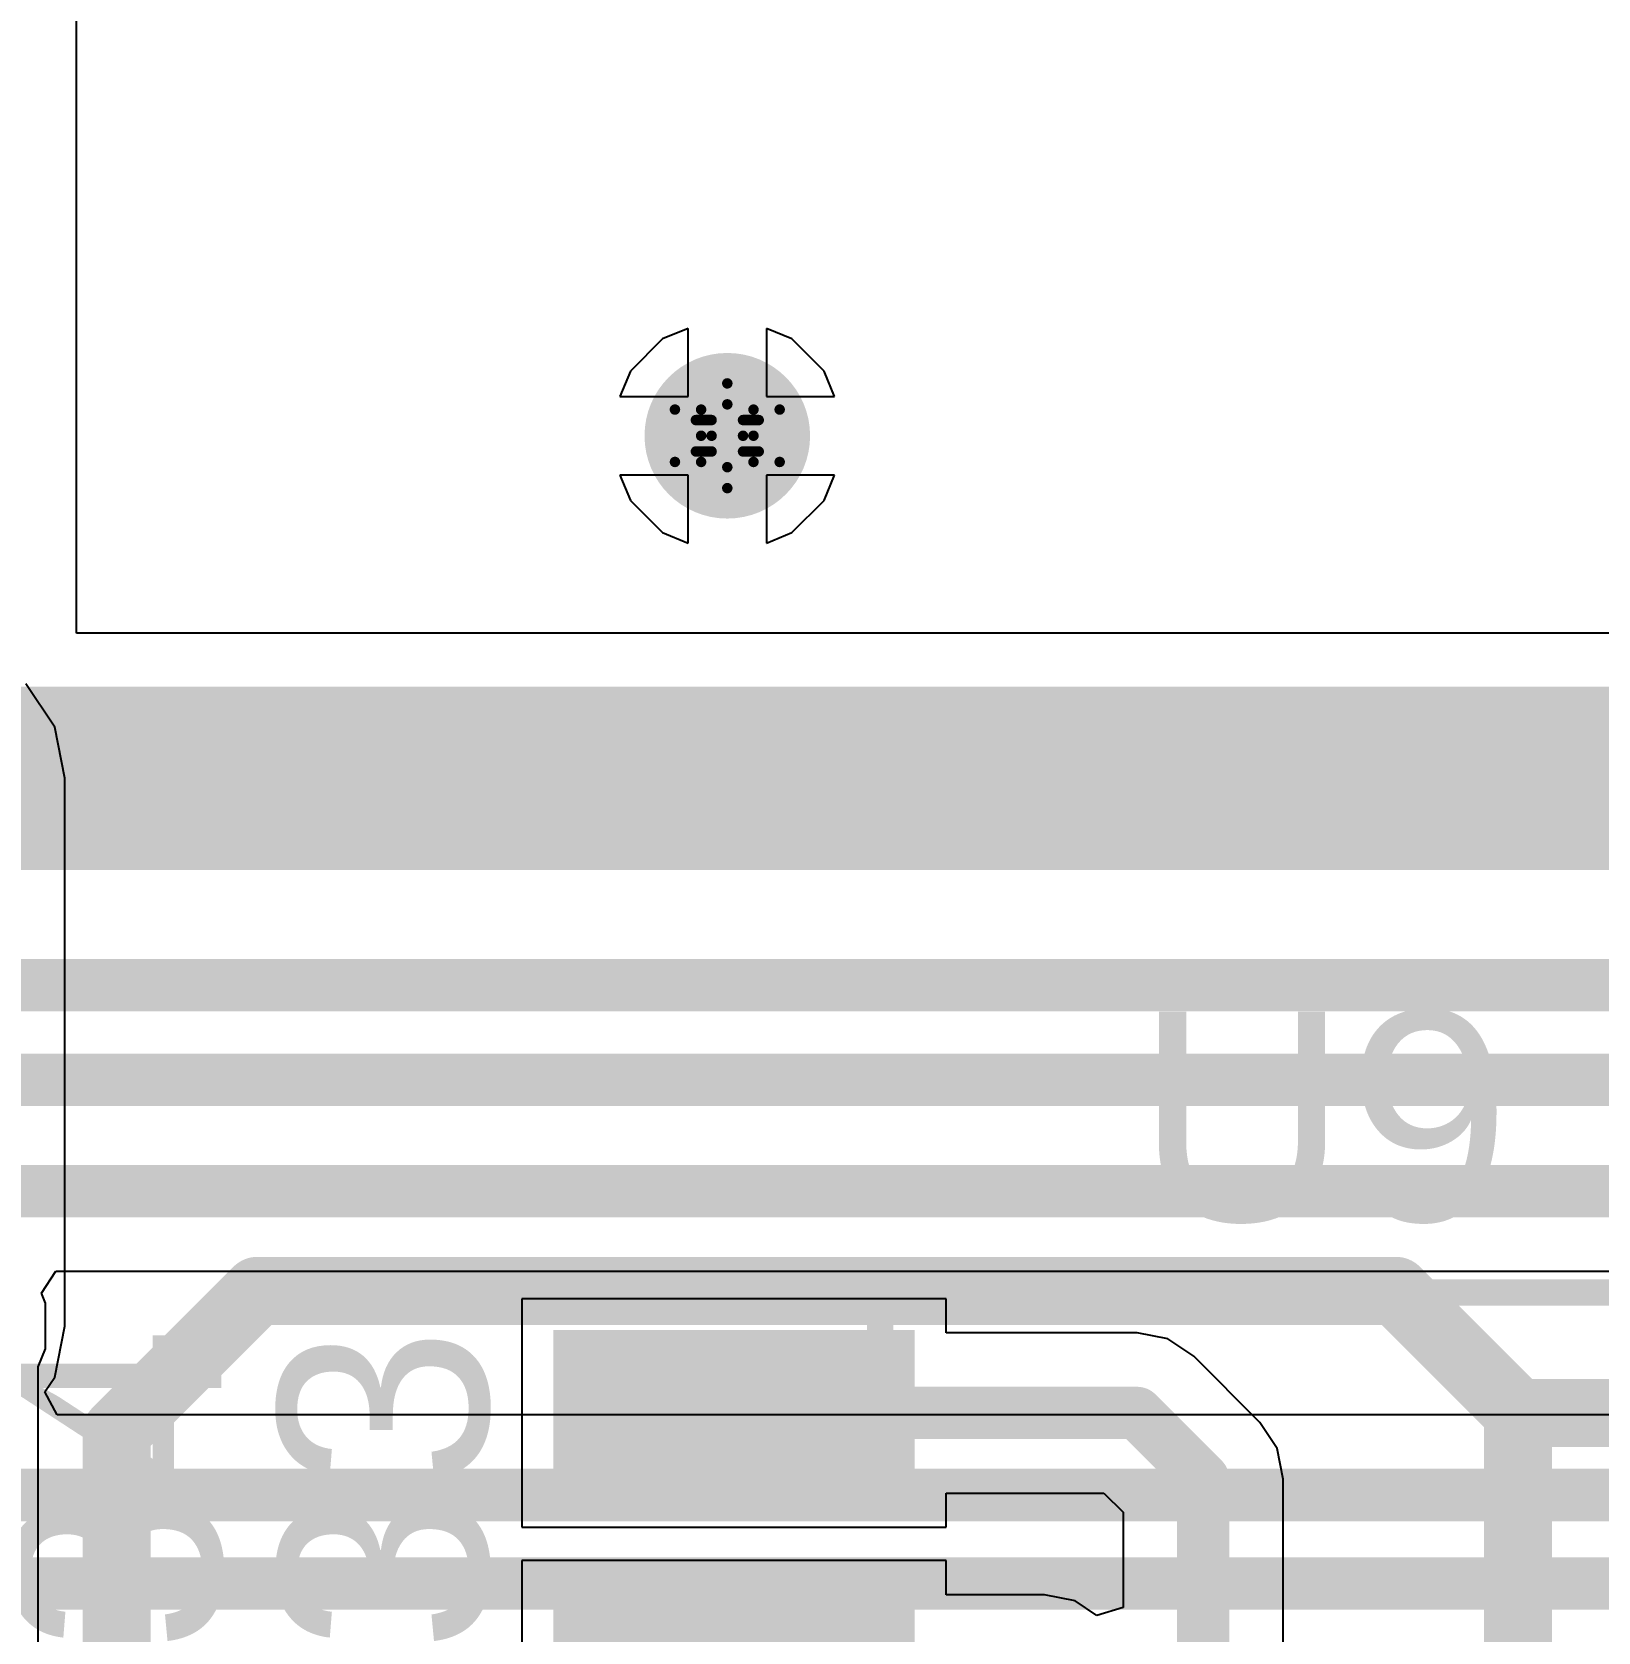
# Model space of a CAD drawing. Header units: inches. Extents: x -18 to 237, y -41 to 211.
# Drawn here: x 26.65 to 34.25, y 60.5 to 68.26 of the extents above; entities that cross this region are included whole.
import ezdxf

# ---------------------------------------------------------------- set-up
doc = ezdxf.new("R2010")
doc.units = ezdxf.units.IN
for name, color, linetype in [('Bottom Layer', 5, 'Continuous'), ('Bottom Solder', 6, 'Continuous'), ('Drill Drawing', 1, 'Continuous'), ('Top Layer', 1, 'Continuous'), ('Top Overlay', 2, 'Continuous'), ('Top Paste', 8, 'Continuous'), ('Top Solder', 216, 'Continuous'), ('Via Holes', 16, 'Continuous')]:
    doc.layers.add(name, color=color, linetype=linetype)
doc.styles.add('Arial', font='', dxfattribs={"height": 0.2})
doc.styles.get('Arial').set_extended_font_data('Arial')

# ---------------------------------------------------------------- blocks, each defined once
blk = doc.blocks.new('SOIC_8_27')
at = {"layer": 'Top Layer'}
for points in [[(-1.925, 2.205), (-1.925, 1.605), (-3.475, 1.605), (-3.475, 2.205)], [(3.475, 2.205), (3.475, 1.605), (1.925, 1.605), (1.925, 2.205)], [(-1.925, 0.935), (-1.925, 0.335), (-3.475, 0.335), (-3.475, 0.935)], [(3.475, 0.935), (3.475, 0.335), (1.925, 0.335), (1.925, 0.935)], [(-1.925, -0.335), (-1.925, -0.935), (-3.475, -0.935), (-3.475, -0.335)], [(3.475, -0.335), (3.475, -0.935), (1.925, -0.935), (1.925, -0.335)], [(-1.925, -1.605), (-1.925, -2.205), (-3.475, -2.205), (-3.475, -1.605)], [(3.475, -1.605), (3.475, -2.205), (1.925, -2.205), (1.925, -1.605)]]:
    blk.add_hatch(color=1, dxfattribs=at).paths.add_polyline_path(points)
at = {"layer": 'Top Overlay'}
blk.add_hatch(color=2, dxfattribs=at).paths.add_polyline_path([(-1.829, 1.5745), (-1.4988, 1.5745), (-1.4988, 2.2349), (-1.829, 2.2349)])
at = {"layer": 'Top Paste'}
for points in [[(-1.925, 2.205), (-1.925, 1.605), (-3.475, 1.605), (-3.475, 2.205)], [(3.475, 2.205), (3.475, 1.605), (1.925, 1.605), (1.925, 2.205)], [(-1.925, 0.935), (-1.925, 0.335), (-3.475, 0.335), (-3.475, 0.935)], [(3.475, 0.935), (3.475, 0.335), (1.925, 0.335), (1.925, 0.935)], [(-1.925, -0.335), (-1.925, -0.935), (-3.475, -0.935), (-3.475, -0.335)], [(3.475, -0.335), (3.475, -0.935), (1.925, -0.935), (1.925, -0.335)], [(-1.925, -1.605), (-1.925, -2.205), (-3.475, -2.205), (-3.475, -1.605)], [(3.475, -1.605), (3.475, -2.205), (1.925, -2.205), (1.925, -1.605)]]:
    blk.add_hatch(color=8, dxfattribs=at).paths.add_polyline_path(points)
at = {"layer": 'Top Solder'}
for points in [[(-1.8234, 2.3066), (-1.8234, 1.5034), (-3.5766, 1.5034), (-3.5766, 2.3066)], [(3.5766, 2.3066), (3.5766, 1.5034), (1.8234, 1.5034), (1.8234, 2.3066)], [(-1.8234, 1.0366), (-1.8234, 0.2334), (-3.5766, 0.2334), (-3.5766, 1.0366)], [(3.5766, 1.0366), (3.5766, 0.2334), (1.8234, 0.2334), (1.8234, 1.0366)], [(-1.8234, -0.2334), (-1.8234, -1.0366), (-3.5766, -1.0366), (-3.5766, -0.2334)], [(3.5766, -0.2334), (3.5766, -1.0366), (1.8234, -1.0366), (1.8234, -0.2334)], [(-1.8234, -1.5034), (-1.8234, -2.3066), (-3.5766, -2.3066), (-3.5766, -1.5034)], [(3.5766, -1.5034), (3.5766, -2.3066), (1.8234, -2.3066), (1.8234, -1.5034)]]:
    blk.add_hatch(color=216, dxfattribs=at).paths.add_polyline_path(points)
at = {"layer": 'Top Overlay'}
for points in [[(1.9906, 2.4892, 0.127, 0.127, 0), (-1.9906, 2.4892, 0.127, 0.127, 0)], [(-1.9906, 2.4892, 0.127, 0.127, 0), (-1.9906, 2.3114, 0.127, 0.127, 0)], [(1.9906, 2.4892, 0.127, 0.127, 0), (1.9906, 2.3114, 0.127, 0.127, 0)], [(-3.7592, 2.032, 0.127, 0.127, 0), (-3.7592, 1.778, 0.127, 0.127, 0)], [(-3.6322, 1.905, 0.127, 0.127, 0), (-3.7592, 2.032, 0.127, 0.127, 0)], [(-3.6322, 1.905, 0.127, 0.127, 0), (-3.7592, 1.778, 0.127, 0.127, 0)], [(-1.9906, -2.3114, 0.127, 0.127, 0), (-1.9906, -2.4892, 0.127, 0.127, 0)], [(1.9906, -2.3114, 0.127, 0.127, 0), (1.9906, -2.4892, 0.127, 0.127, 0)], [(1.9906, -2.4892, 0.127, 0.127, 0), (-1.9906, -2.4892, 0.127, 0.127, 0)]]:
    blk.add_lwpolyline(points, format="xyseb", dxfattribs=at)
for points in [[(-2.0223, 2.4892, 0.0635, 0.0635, 1), (-1.9588, 2.4892, 0.0635, 0.0635, 1)], [(-2.0223, 2.4892, 0.0635, 0.0635, 1), (-1.9588, 2.4892, 0.0635, 0.0635, 1)], [(1.9588, 2.4892, 0.0635, 0.0635, 1), (2.0223, 2.4892, 0.0635, 0.0635, 1)], [(1.9588, 2.4892, 0.0635, 0.0635, 1), (2.0223, 2.4892, 0.0635, 0.0635, 1)], [(-2.0223, 2.3114, 0.0635, 0.0635, 1), (-1.9588, 2.3114, 0.0635, 0.0635, 1)], [(1.9588, 2.3114, 0.0635, 0.0635, 1), (2.0223, 2.3114, 0.0635, 0.0635, 1)], [(-3.791, 2.032, 0.0635, 0.0635, 1), (-3.7275, 2.032, 0.0635, 0.0635, 1)], [(-3.791, 2.032, 0.0635, 0.0635, 1), (-3.7275, 2.032, 0.0635, 0.0635, 1)], [(-3.6639, 1.905, 0.0635, 0.0635, 1), (-3.6004, 1.905, 0.0635, 0.0635, 1)], [(-3.6639, 1.905, 0.0635, 0.0635, 1), (-3.6004, 1.905, 0.0635, 0.0635, 1)], [(-3.791, 1.778, 0.0635, 0.0635, 1), (-3.7275, 1.778, 0.0635, 0.0635, 1)], [(-3.791, 1.778, 0.0635, 0.0635, 1), (-3.7275, 1.778, 0.0635, 0.0635, 1)], [(-2.0223, -2.3114, 0.0635, 0.0635, 1), (-1.9588, -2.3114, 0.0635, 0.0635, 1)], [(1.9588, -2.3114, 0.0635, 0.0635, 1), (2.0223, -2.3114, 0.0635, 0.0635, 1)], [(-2.0223, -2.4892, 0.0635, 0.0635, 1), (-1.9588, -2.4892, 0.0635, 0.0635, 1)], [(-2.0223, -2.4892, 0.0635, 0.0635, 1), (-1.9588, -2.4892, 0.0635, 0.0635, 1)], [(1.9588, -2.4892, 0.0635, 0.0635, 1), (2.0223, -2.4892, 0.0635, 0.0635, 1)], [(1.9588, -2.4892, 0.0635, 0.0635, 1), (2.0223, -2.4892, 0.0635, 0.0635, 1)]]:
    blk.add_lwpolyline(points, format="xyseb", close=True, dxfattribs=at)

msp = doc.modelspace()

# ---------------------------------------------------------------- hatches: boundary and pattern name
at = {"layer": 'Bottom Layer'}
h = msp.add_hatch(color=5, dxfattribs=at)
edge = h.paths.add_edge_path()
edge.add_arc((30.0228, 66.297), 0.3, 0, 360)
at = {"layer": 'Bottom Solder'}
h = msp.add_hatch(color=6, dxfattribs=at)
edge = h.paths.add_edge_path()
edge.add_arc((30.0228, 66.297), 0.4016, 0, 360)
at = {"layer": 'Top Layer'}
h = msp.add_hatch(color=1, dxfattribs=at)
edge = h.paths.add_edge_path()
edge.add_arc((30.0228, 66.297), 0.3, 0, 360)
at = {"layer": 'Top Solder'}
h = msp.add_hatch(color=216, dxfattribs=at)
edge = h.paths.add_edge_path()
edge.add_arc((30.0228, 66.297), 0.4016, 0, 360)
at = {"layer": 'Via Holes'}
h = msp.add_hatch(color=7, dxfattribs=at)
edge = h.paths.add_edge_path()
edge.add_arc((30.0228, 66.297), 0.15, 0, 360)

# ---------------------------------------------------------------- linework, layer by layer
at = {"layer": 'Bottom Layer'}
for p, q in [((29.8323, 66.8177), (29.709, 66.7667)), ((29.8323, 66.4875), (29.8323, 66.8177)), ((30.3366, 66.7667), (30.2133, 66.8177)), ((30.2133, 66.8177), (30.2133, 66.4875)), ((29.709, 66.7667), (29.5531, 66.6108)), ((30.4925, 66.6108), (30.3366, 66.7667)), ((29.5531, 66.6108), (29.5021, 66.4875)), ((30.5435, 66.4875), (30.4925, 66.6108)), ((29.5021, 66.4875), (29.8323, 66.4875)), ((30.2133, 66.4875), (30.5435, 66.4875)), ((29.8323, 66.1065), (29.5021, 66.1065)), ((29.5021, 66.1065), (29.5531, 65.9832)), ((29.8323, 65.7763), (29.8323, 66.1065)), ((30.5435, 66.1065), (30.2133, 66.1065)), ((30.2133, 66.1065), (30.2133, 65.7763)), ((30.4925, 65.9832), (30.5435, 66.1065)), ((29.5531, 65.9832), (29.709, 65.8273)), ((30.3366, 65.8273), (30.4925, 65.9832)), ((29.709, 65.8273), (29.8323, 65.7763)), ((30.2133, 65.7763), (30.3366, 65.8273)), ((26.7602, 64.8835), (26.6198, 65.0935)), ((26.8094, 64.6357), (26.7602, 64.8835)), ((26.8094, 61.979), (26.8094, 64.6357)), ((26.7602, 61.7312), (26.8094, 61.979)), ((26.7126, 61.6601), (26.7602, 61.7312)), ((26.7725, 61.548), (26.7126, 61.6601)), ((49.4058, 61.548), (26.7725, 61.548))]:
    msp.add_line(p, q, dxfattribs=at)
for points in [[(21.231, 61.1596, 0.254, 0.254, 0), (49.4058, 61.1596, 0.254, 0.254, 0)], [(22.0204, 60.7308, 0.254, 0.254, 0), (48.6994, 60.7308, 0.254, 0.254, 0)]]:
    msp.add_lwpolyline(points, format="xyseb", dxfattribs=at)
at = {"layer": 'Drill Drawing'}
for points in [[(29.8958, 66.424, 0.0508, 0.0508, 0), (30.0228, 66.551, 0.0508, 0.0508, 0)], [(30.0228, 66.551, 0.0508, 0.0508, 0), (30.1498, 66.424, 0.0508, 0.0508, 0)], [(29.7688, 66.424, 0.0508, 0.0508, 0), (29.8958, 66.297, 0.0508, 0.0508, 0)], [(29.7688, 66.424, 0.0508, 0.0508, 0), (29.8958, 66.424, 0.0508, 0.0508, 0)], [(29.9466, 66.3732, 0.0508, 0.0508, 0), (30.0228, 66.4494, 0.0508, 0.0508, 0)], [(30.0228, 66.4494, 0.0508, 0.0508, 0), (30.099, 66.3732, 0.0508, 0.0508, 0)], [(30.1498, 66.424, 0.0508, 0.0508, 0), (30.2768, 66.424, 0.0508, 0.0508, 0)], [(30.1498, 66.297, 0.0508, 0.0508, 0), (30.2768, 66.424, 0.0508, 0.0508, 0)], [(29.8704, 66.3732, 0.0508, 0.0508, 0), (29.9466, 66.297, 0.0508, 0.0508, 0)], [(29.8704, 66.3732, 0.0508, 0.0508, 0), (29.9466, 66.3732, 0.0508, 0.0508, 0)], [(30.099, 66.3732, 0.0508, 0.0508, 0), (30.1752, 66.3732, 0.0508, 0.0508, 0)], [(30.099, 66.297, 0.0508, 0.0508, 0), (30.1752, 66.3732, 0.0508, 0.0508, 0)], [(29.7688, 66.17, 0.0508, 0.0508, 0), (29.8958, 66.297, 0.0508, 0.0508, 0)], [(29.8704, 66.2208, 0.0508, 0.0508, 0), (29.9466, 66.297, 0.0508, 0.0508, 0)], [(30.099, 66.297, 0.0508, 0.0508, 0), (30.1752, 66.2208, 0.0508, 0.0508, 0)], [(30.1498, 66.297, 0.0508, 0.0508, 0), (30.2768, 66.17, 0.0508, 0.0508, 0)], [(29.7688, 66.17, 0.0508, 0.0508, 0), (29.8958, 66.17, 0.0508, 0.0508, 0)], [(29.8704, 66.2208, 0.0508, 0.0508, 0), (29.9466, 66.2208, 0.0508, 0.0508, 0)], [(29.8958, 66.17, 0.0508, 0.0508, 0), (30.0228, 66.043, 0.0508, 0.0508, 0)], [(29.9466, 66.2208, 0.0508, 0.0508, 0), (30.0228, 66.1446, 0.0508, 0.0508, 0)], [(30.0228, 66.1446, 0.0508, 0.0508, 0), (30.099, 66.2208, 0.0508, 0.0508, 0)], [(30.0228, 66.043, 0.0508, 0.0508, 0), (30.1498, 66.17, 0.0508, 0.0508, 0)], [(30.099, 66.2208, 0.0508, 0.0508, 0), (30.1752, 66.2208, 0.0508, 0.0508, 0)], [(30.1498, 66.17, 0.0508, 0.0508, 0), (30.2768, 66.17, 0.0508, 0.0508, 0)]]:
    msp.add_lwpolyline(points, format="xyseb", dxfattribs=at)
for points in [[(30.0101, 66.551, 0.0254, 0.0254, 1), (30.0355, 66.551, 0.0254, 0.0254, 1)], [(30.0101, 66.551, 0.0254, 0.0254, 1), (30.0355, 66.551, 0.0254, 0.0254, 1)], [(29.7561, 66.424, 0.0254, 0.0254, 1), (29.7815, 66.424, 0.0254, 0.0254, 1)], [(29.7561, 66.424, 0.0254, 0.0254, 1), (29.7815, 66.424, 0.0254, 0.0254, 1)], [(29.8831, 66.424, 0.0254, 0.0254, 1), (29.9085, 66.424, 0.0254, 0.0254, 1)], [(29.8831, 66.424, 0.0254, 0.0254, 1), (29.9085, 66.424, 0.0254, 0.0254, 1)], [(30.0101, 66.4494, 0.0254, 0.0254, 1), (30.0355, 66.4494, 0.0254, 0.0254, 1)], [(30.0101, 66.4494, 0.0254, 0.0254, 1), (30.0355, 66.4494, 0.0254, 0.0254, 1)], [(30.1371, 66.424, 0.0254, 0.0254, 1), (30.1625, 66.424, 0.0254, 0.0254, 1)], [(30.1371, 66.424, 0.0254, 0.0254, 1), (30.1625, 66.424, 0.0254, 0.0254, 1)], [(30.2641, 66.424, 0.0254, 0.0254, 1), (30.2895, 66.424, 0.0254, 0.0254, 1)], [(30.2641, 66.424, 0.0254, 0.0254, 1), (30.2895, 66.424, 0.0254, 0.0254, 1)], [(29.8577, 66.3732, 0.0254, 0.0254, 1), (29.8831, 66.3732, 0.0254, 0.0254, 1)], [(29.8577, 66.3732, 0.0254, 0.0254, 1), (29.8831, 66.3732, 0.0254, 0.0254, 1)], [(29.9339, 66.3732, 0.0254, 0.0254, 1), (29.9593, 66.3732, 0.0254, 0.0254, 1)], [(29.9339, 66.3732, 0.0254, 0.0254, 1), (29.9593, 66.3732, 0.0254, 0.0254, 1)], [(30.0863, 66.3732, 0.0254, 0.0254, 1), (30.1117, 66.3732, 0.0254, 0.0254, 1)], [(30.0863, 66.3732, 0.0254, 0.0254, 1), (30.1117, 66.3732, 0.0254, 0.0254, 1)], [(30.1625, 66.3732, 0.0254, 0.0254, 1), (30.1879, 66.3732, 0.0254, 0.0254, 1)], [(30.1625, 66.3732, 0.0254, 0.0254, 1), (30.1879, 66.3732, 0.0254, 0.0254, 1)], [(29.8831, 66.297, 0.0254, 0.0254, 1), (29.9085, 66.297, 0.0254, 0.0254, 1)], [(29.8831, 66.297, 0.0254, 0.0254, 1), (29.9085, 66.297, 0.0254, 0.0254, 1)], [(29.9339, 66.297, 0.0254, 0.0254, 1), (29.9593, 66.297, 0.0254, 0.0254, 1)], [(29.9339, 66.297, 0.0254, 0.0254, 1), (29.9593, 66.297, 0.0254, 0.0254, 1)], [(30.0863, 66.297, 0.0254, 0.0254, 1), (30.1117, 66.297, 0.0254, 0.0254, 1)], [(30.0863, 66.297, 0.0254, 0.0254, 1), (30.1117, 66.297, 0.0254, 0.0254, 1)], [(30.1371, 66.297, 0.0254, 0.0254, 1), (30.1625, 66.297, 0.0254, 0.0254, 1)], [(30.1371, 66.297, 0.0254, 0.0254, 1), (30.1625, 66.297, 0.0254, 0.0254, 1)], [(29.7561, 66.17, 0.0254, 0.0254, 1), (29.7815, 66.17, 0.0254, 0.0254, 1)], [(29.7561, 66.17, 0.0254, 0.0254, 1), (29.7815, 66.17, 0.0254, 0.0254, 1)], [(29.8577, 66.2208, 0.0254, 0.0254, 1), (29.8831, 66.2208, 0.0254, 0.0254, 1)], [(29.8577, 66.2208, 0.0254, 0.0254, 1), (29.8831, 66.2208, 0.0254, 0.0254, 1)], [(29.8831, 66.17, 0.0254, 0.0254, 1), (29.9085, 66.17, 0.0254, 0.0254, 1)], [(29.8831, 66.17, 0.0254, 0.0254, 1), (29.9085, 66.17, 0.0254, 0.0254, 1)], [(29.9339, 66.2208, 0.0254, 0.0254, 1), (29.9593, 66.2208, 0.0254, 0.0254, 1)], [(29.9339, 66.2208, 0.0254, 0.0254, 1), (29.9593, 66.2208, 0.0254, 0.0254, 1)], [(30.0863, 66.2208, 0.0254, 0.0254, 1), (30.1117, 66.2208, 0.0254, 0.0254, 1)], [(30.0863, 66.2208, 0.0254, 0.0254, 1), (30.1117, 66.2208, 0.0254, 0.0254, 1)], [(30.1371, 66.17, 0.0254, 0.0254, 1), (30.1625, 66.17, 0.0254, 0.0254, 1)], [(30.1371, 66.17, 0.0254, 0.0254, 1), (30.1625, 66.17, 0.0254, 0.0254, 1)], [(30.1625, 66.2208, 0.0254, 0.0254, 1), (30.1879, 66.2208, 0.0254, 0.0254, 1)], [(30.1625, 66.2208, 0.0254, 0.0254, 1), (30.1879, 66.2208, 0.0254, 0.0254, 1)], [(30.2641, 66.17, 0.0254, 0.0254, 1), (30.2895, 66.17, 0.0254, 0.0254, 1)], [(30.2641, 66.17, 0.0254, 0.0254, 1), (30.2895, 66.17, 0.0254, 0.0254, 1)], [(30.0101, 66.1446, 0.0254, 0.0254, 1), (30.0355, 66.1446, 0.0254, 0.0254, 1)], [(30.0101, 66.1446, 0.0254, 0.0254, 1), (30.0355, 66.1446, 0.0254, 0.0254, 1)], [(30.0101, 66.043, 0.0254, 0.0254, 1), (30.0355, 66.043, 0.0254, 0.0254, 1)], [(30.0101, 66.043, 0.0254, 0.0254, 1), (30.0355, 66.043, 0.0254, 0.0254, 1)]]:
    msp.add_lwpolyline(points, format="xyseb", close=True, dxfattribs=at)
at = {"layer": 'Top Layer'}
for p, q in [((26.8665, 65.3402), (26.8665, 69.2354)), ((29.8323, 66.8177), (29.709, 66.7667)), ((29.8323, 66.4875), (29.8323, 66.8177)), ((30.3366, 66.7667), (30.2133, 66.8177)), ((30.2133, 66.8177), (30.2133, 66.4875)), ((29.709, 66.7667), (29.5531, 66.6108)), ((30.4925, 66.6108), (30.3366, 66.7667)), ((29.5531, 66.6108), (29.5021, 66.4875)), ((30.5435, 66.4875), (30.4925, 66.6108)), ((29.5021, 66.4875), (29.8323, 66.4875)), ((30.2133, 66.4875), (30.5435, 66.4875)), ((29.8323, 66.1065), (29.5021, 66.1065)), ((29.5021, 66.1065), (29.5531, 65.9832)), ((29.8323, 65.7763), (29.8323, 66.1065)), ((30.5435, 66.1065), (30.2133, 66.1065)), ((30.2133, 66.1065), (30.2133, 65.7763)), ((30.4925, 65.9832), (30.5435, 66.1065)), ((29.5531, 65.9832), (29.709, 65.8273)), ((30.3366, 65.8273), (30.4925, 65.9832)), ((29.709, 65.8273), (29.8323, 65.7763)), ((30.2133, 65.7763), (30.3366, 65.8273)), ((38.3821, 65.3402), (26.8665, 65.3402)), ((26.6953, 62.1392), (26.7658, 62.2448)), ((26.7658, 62.2448), (36.0019, 62.2448)), ((26.716, 62.0892), (26.6953, 62.1392)), ((26.716, 61.8688), (26.716, 62.0892)), ((31.0838, 62.1115), (29.0258, 62.1115)), ((29.0258, 62.1115), (29.0258, 61.0035)), ((31.0838, 61.9459), (31.0838, 62.1115)), ((32.0104, 61.9459), (31.0838, 61.9459)), ((32.159, 61.9164), (32.0104, 61.9459)), ((26.68, 61.7818), (26.716, 61.8688)), ((32.2851, 61.8322), (32.159, 61.9164)), ((26.68, 58.378), (26.68, 61.7818)), ((32.6059, 61.5114), (32.2851, 61.8322)), ((32.6901, 61.3853), (32.6059, 61.5114)), ((32.7196, 61.2367), (32.6901, 61.3853)), ((32.7196, 56.9482), (32.7196, 61.2367)), ((31.0838, 61.0035), (31.0838, 61.169)), ((31.0838, 61.169), (31.8495, 61.169)), ((31.8495, 61.169), (31.9427, 61.0758)), ((31.9427, 61.0758), (31.9427, 60.6138)), ((29.0258, 61.0035), (31.0838, 61.0035)), ((31.0838, 60.8415), (29.0258, 60.8415)), ((29.0258, 60.8415), (29.0258, 59.7335)), ((31.0838, 60.6759), (31.0838, 60.8415)), ((31.5614, 60.6759), (31.0838, 60.6759)), ((31.71, 60.6464), (31.5614, 60.6759)), ((31.8157, 60.5758), (31.71, 60.6464)), ((31.9427, 60.6138), (31.8157, 60.5758))]:
    msp.add_line(p, q, dxfattribs=at)
for points in [[(26.162, 64.6357, 0.889, 0.889, 0), (38.6739, 64.6357, 0.889, 0.889, 0)], [(25.2703, 63.633, 0.254, 0.254, 0), (37.4069, 63.633, 0.254, 0.254, 0)], [(25.5565, 63.1728, 0.254, 0.254, 0), (36.7477, 63.1728, 0.254, 0.254, 0)], [(25.7987, 62.6333, 0.254, 0.254, 0), (36.1628, 62.6333, 0.254, 0.254, 0)], [(27.0606, 61.4667, 0.3302, 0.3302, 0), (27.7435, 62.1496, 0.3302, 0.3302, 0)], [(27.7435, 62.1496, 0.3302, 0.3302, 0), (33.2661, 62.1496, 0.3302, 0.3302, 0)], [(33.2661, 62.1496, 0.3302, 0.3302, 0), (33.8582, 61.5575, 0.3302, 0.3302, 0)], [(33.8582, 61.5575, 0.3302, 0.3302, 0), (35.4548, 61.5575, 0.3302, 0.3302, 0)], [(33.8582, 59.3882, 0.3302, 0.3302, 0), (33.8582, 61.5575, 0.3302, 0.3302, 0)], [(27.0606, 58.6873, 0.3302, 0.3302, 0), (27.0606, 61.4667, 0.3302, 0.3302, 0)], [(30.0548, 61.5575, 0.254, 0.254, 0), (32.0104, 61.5575, 0.254, 0.254, 0)], [(32.0104, 61.5575, 0.254, 0.254, 0), (32.3312, 61.2367, 0.254, 0.254, 0)], [(32.3312, 56.7873, 0.254, 0.254, 0), (32.3312, 61.2367, 0.254, 0.254, 0)]]:
    msp.add_lwpolyline(points, format="xyseb", dxfattribs=at)
for points in [[(27.661, 62.1496, 0.1651, 0.1651, 1), (27.8261, 62.1496, 0.1651, 0.1651, 1)], [(27.661, 62.1496, 0.1651, 0.1651, 1), (27.8261, 62.1496, 0.1651, 0.1651, 1)], [(33.1836, 62.1496, 0.1651, 0.1651, 1), (33.3487, 62.1496, 0.1651, 0.1651, 1)], [(33.1836, 62.1496, 0.1651, 0.1651, 1), (33.3487, 62.1496, 0.1651, 0.1651, 1)], [(33.7757, 61.5575, 0.1651, 0.1651, 1), (33.9408, 61.5575, 0.1651, 0.1651, 1)], [(33.7757, 61.5575, 0.1651, 0.1651, 1), (33.9408, 61.5575, 0.1651, 0.1651, 1)], [(33.7757, 61.5575, 0.1651, 0.1651, 1), (33.9408, 61.5575, 0.1651, 0.1651, 1)], [(26.9781, 61.4667, 0.1651, 0.1651, 1), (27.1432, 61.4667, 0.1651, 0.1651, 1)], [(26.9781, 61.4667, 0.1651, 0.1651, 1), (27.1432, 61.4667, 0.1651, 0.1651, 1)], [(29.9913, 61.5575, 0.127, 0.127, 1), (30.1183, 61.5575, 0.127, 0.127, 1)], [(31.9469, 61.5575, 0.127, 0.127, 1), (32.0739, 61.5575, 0.127, 0.127, 1)], [(31.9469, 61.5575, 0.127, 0.127, 1), (32.0739, 61.5575, 0.127, 0.127, 1)], [(32.2677, 61.2367, 0.127, 0.127, 1), (32.3947, 61.2367, 0.127, 0.127, 1)], [(32.2677, 61.2367, 0.127, 0.127, 1), (32.3947, 61.2367, 0.127, 0.127, 1)]]:
    msp.add_lwpolyline(points, format="xyseb", close=True, dxfattribs=at)

# ---------------------------------------------------------------- block references
at = {"rotation": 180}
msp.add_blockref('SOIC_8_27', (32.7548, 59.6525), dxfattribs=at)

# ---------------------------------------------------------------- texts
at = {"layer": 'Top Overlay', "style": 'Arial'}
msp.add_text('U9', height=1.016, dxfattribs=at).set_placement((32.0073, 62.4886))
for s, p in [('C34', (27.5684, 59.3723)), ('C33', (28.861, 59.3723))]:
    msp.add_text(s, height=1.016, rotation=90, dxfattribs=at).set_placement(p)

doc.saveas('drawing.dxf')
